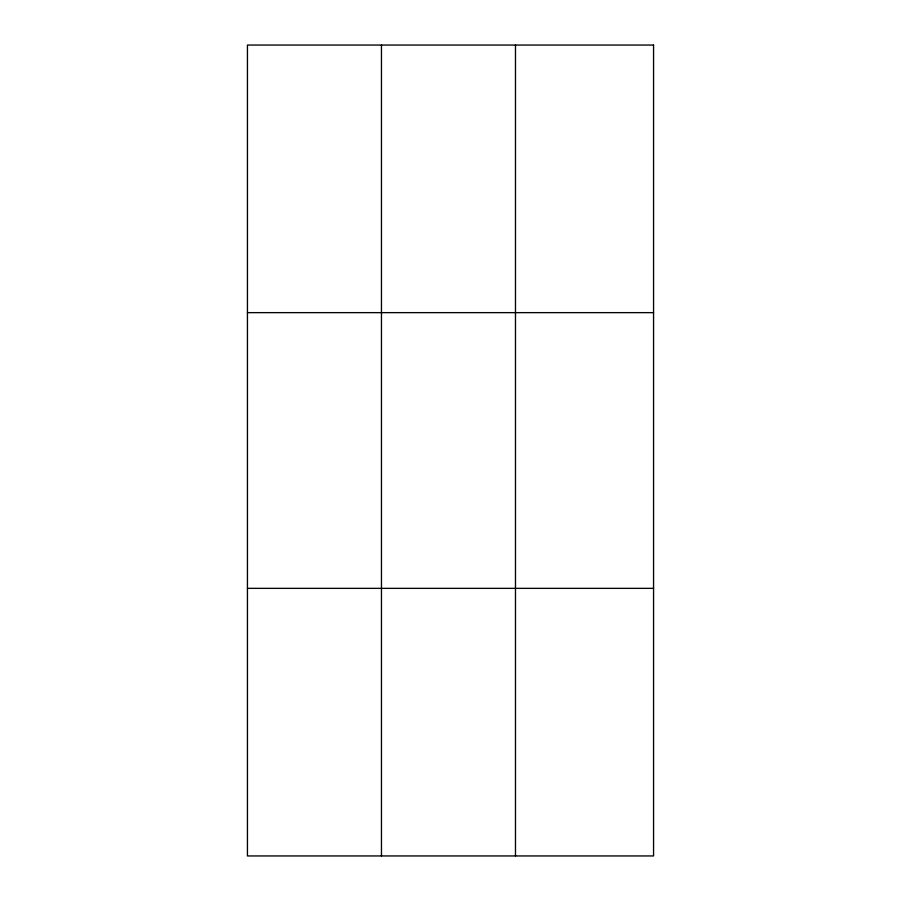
<?xml version="1.0" encoding="UTF-8"?>
<svg xmlns="http://www.w3.org/2000/svg" width="901" height="901" viewBox="0 0 901 901"><rect width="100%" height="100%" fill="white"/><g stroke="black" fill="none" stroke-linecap="round" stroke-linejoin="round"><path stroke-width="1.35" d="M381.461 855.95L381.461 45.05M515.485 855.95L515.485 45.05M247.437 312.647L653.563 312.647M247.437 588.353L653.563 588.353M653.563 45.05L653.563 855.95L247.437 855.95L247.437 45.05L653.563 45.05"/></g></svg>
